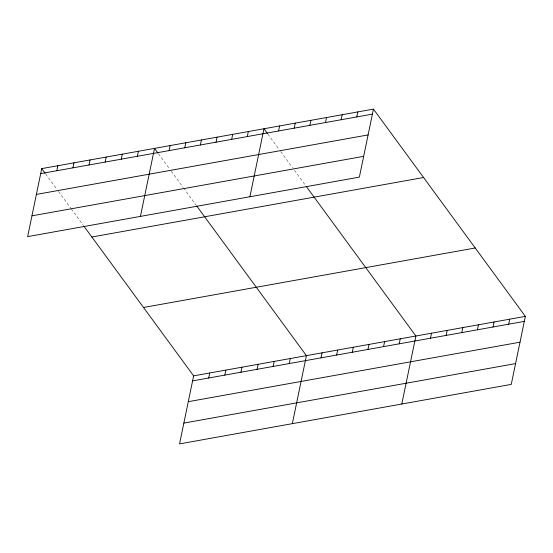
<?xml version="1.0" encoding="UTF-8"?>
<svg xmlns="http://www.w3.org/2000/svg" width="553" height="553" viewBox="0 0 553 553"><rect width="100%" height="100%" fill="white"/><g stroke="black" fill="none" stroke-linecap="round" stroke-linejoin="round"><path stroke-width="0.41" stroke-dasharray="2.77 2.07" d="M267.915 134.116L279.217 149.538M280.689 151.55L292.489 167.642M294.452 170.324L305.754 185.746M158.448 153.748L169.75 169.17M171.223 171.181L183.022 187.28M183.513 187.951L196.287 205.384M45.664 173.981L56.966 189.403M58.445 191.414L70.729 208.177M71.219 208.847L83.51 225.61"/><path stroke-width="0.83" d="M41.731 168.617L27.65 236.622L359.367 177.126L373.448 109.114L41.731 168.617L45.173 173.31M56.807 170.739L57.844 165.727M72.92 167.842L73.957 162.831M89.033 164.953L90.07 159.941M105.146 162.064L106.183 157.052M121.252 159.174L122.296 154.163M137.365 156.285L138.402 151.273M140.434 216.389L154.515 148.384L157.958 153.077M169.114 150.589L170.151 145.577M184.757 147.789L185.794 142.778M200.393 144.983L201.43 139.971M216.029 142.176L217.066 137.165M231.666 139.37L232.709 134.358M84.001 226.281L193.633 375.874L179.552 443.886L511.269 384.383L525.35 316.378L373.448 109.114M247.309 136.57L248.345 131.559M208.709 377.996L209.746 372.985M249.901 196.757L263.981 128.752L267.424 133.446M224.822 375.107L225.859 370.095M278.581 130.957L279.618 125.946M240.935 372.217L241.972 367.206M294.217 128.151L295.261 123.139M257.048 369.328L258.085 364.316M309.86 125.344L310.897 120.333M273.154 366.439L274.198 361.427M325.496 122.545L326.533 117.533M289.267 363.549L290.304 358.538M341.132 119.738L342.169 114.727M292.337 423.653L306.417 355.648L196.778 206.055M356.775 116.932L357.812 111.92M321.017 357.853L322.053 352.842M336.659 355.054L337.696 350.035M352.296 352.247L353.332 347.236M367.932 349.441L368.969 344.429M383.568 346.634L384.611 341.623M399.211 343.828L400.248 338.816M401.803 404.022L415.884 336.017L306.244 186.416M430.483 338.222L431.52 333.21M446.119 335.415L447.163 330.404M461.762 332.609L462.799 327.597M477.398 329.809L478.435 324.798M493.034 327.003L494.071 321.991M508.677 324.196L509.714 319.185M40.694 173.628L372.411 114.125M36.387 194.414L368.104 134.918M31.956 215.829L363.667 156.333M91.86 237.009L423.577 177.513M143.51 307.482L475.221 247.986M193.633 375.874L525.35 316.378M192.596 380.886L524.313 321.39M188.29 401.678L520.007 342.183M183.859 423.093L515.569 363.598"/></g></svg>
